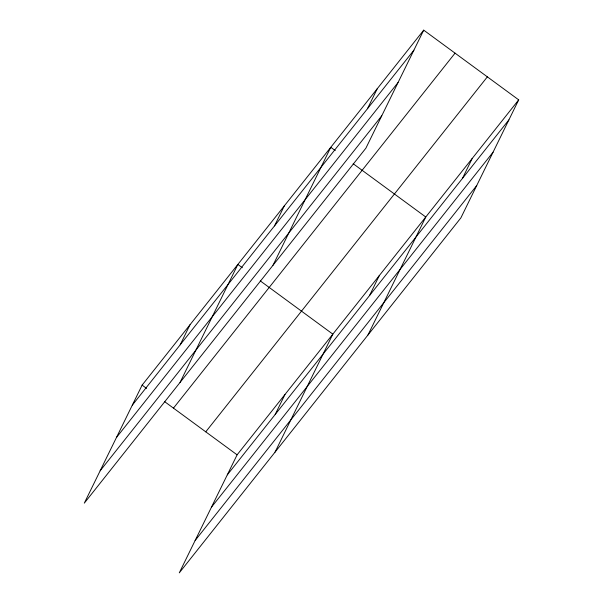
<?xml version="1.0" encoding="UTF-8"?>
<svg xmlns="http://www.w3.org/2000/svg" width="603" height="603" viewBox="0 0 603 603"><rect width="100%" height="100%" fill="white"/><g stroke="black" fill="none" stroke-linecap="round" stroke-linejoin="round"><path stroke-width="0.9" d="M423.713 30.15L142.112 385.129L84.299 503.143L365.9 148.165L423.713 30.15L518.701 99.857L460.888 217.871L179.287 572.85L237.1 454.835L518.701 99.857M180.176 344.81L189.983 324.783M180.041 382.453L237.861 264.438L242.338 267.724M274.508 225.891L284.322 205.864M272.971 265.305L330.783 147.29L335.26 150.577M367.438 108.751L377.252 88.724M275.164 414.517L284.97 394.49M275.028 452.16L332.841 334.145L260.247 280.87M369.496 295.606L379.31 275.571M367.958 335.012L425.771 217.005L353.177 163.722M462.426 178.458L472.232 158.431M132.306 405.163L413.899 50.177M116.462 437.492L398.055 82.513M100.143 470.807L381.737 115.829M173.46 408.133L455.054 53.154M205.759 431.831L487.352 76.852M227.286 474.87L508.887 119.884M211.449 507.198L493.043 152.22M195.131 540.514L476.724 185.536M142.112 385.129L146.589 388.415M164.506 401.56L237.1 454.835"/></g></svg>
